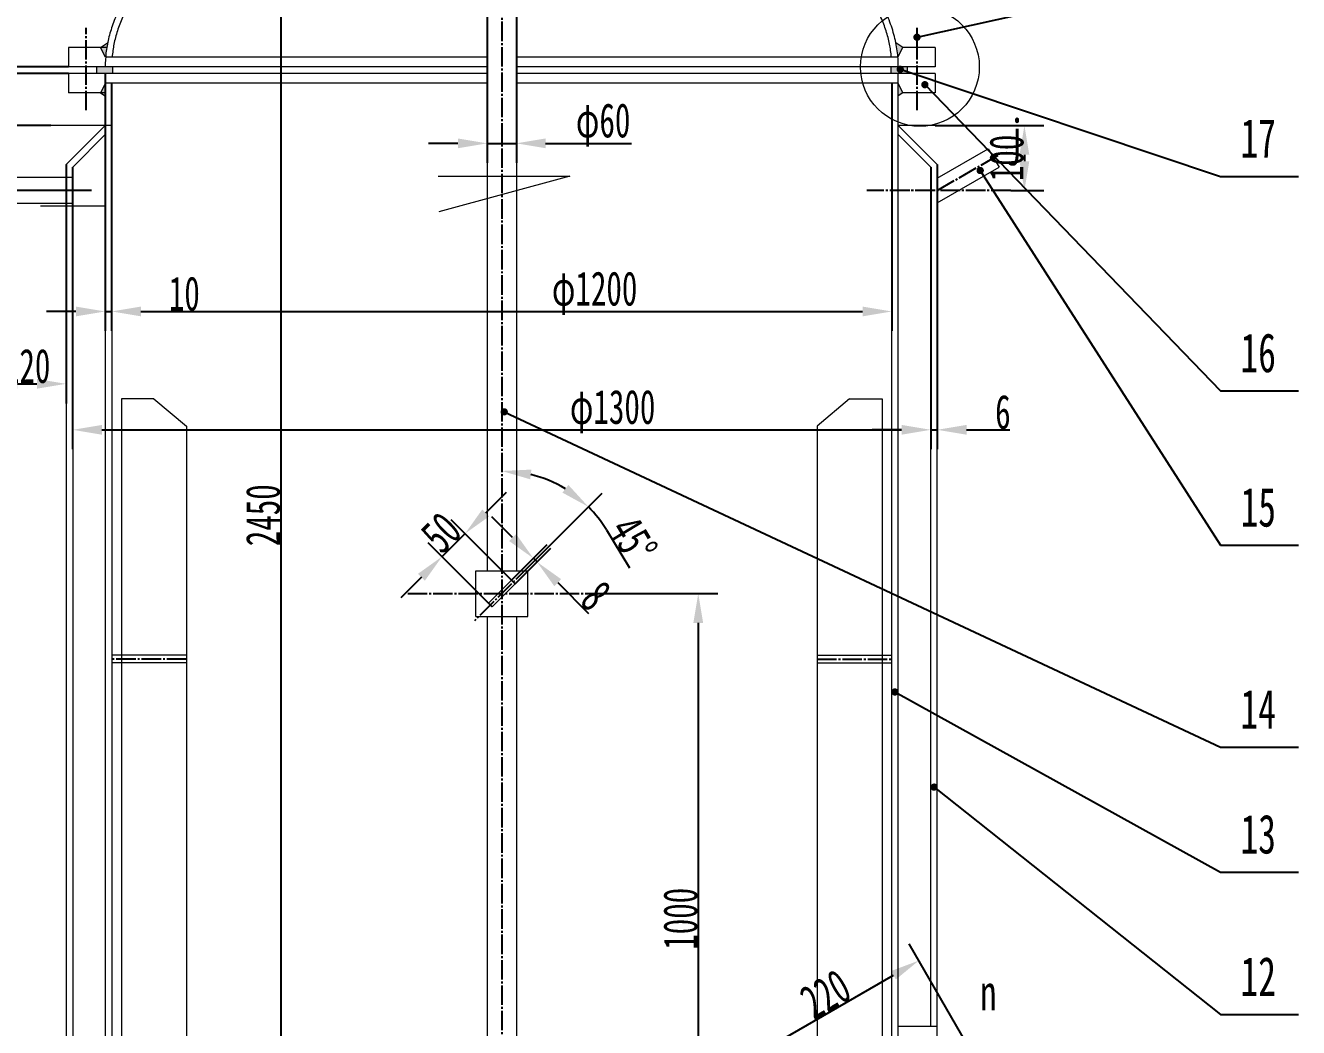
# Model space of a CAD drawing. Header units: millimetres. Extents: x 7751 to 14051, y -2013 to 6897.
# Drawn here: x 8957 to 10915, y 3832 to 5373 of the extents above; entities that cross this region are included whole.
import ezdxf

# ---------------------------------------------------------------- set-up
doc = ezdxf.new("R2010")
doc.units = ezdxf.units.MM
doc.linetypes.add('EB_DASHDOT', pattern=[39, 30, -3, 3, -3])
doc.layers.get('Defpoints').update_dxf_attribs({"lineweight": 0})
for name, color, linetype, lineweight in [('CAXAEB0', 7, 'Continuous', 70), ('CAXA中心线层', 1, 'EB_DASHDOT', 25), ('CAXA尺寸线层', 3, 'Continuous', 25)]:
    doc.layers.add(name, color=color, linetype=linetype, lineweight=lineweight)
doc.styles.add('UserTxtStyle22', font='SimSun.ttf', dxfattribs={"width": 0.667})
doc.styles.add('标准', font='SimSun.ttf', dxfattribs={"width": 0.667})
doc.dimstyles.new('标准', dxfattribs={"dimscale": 15, "dimtxt": 3.5, "dimasz": 3, "dimexe": 2, "dimexo": 0, "dimgap": 0.065, "dimtad": 1, "dimdec": 1, "dimdsep": 46, "dimtxsty": '标准', "dimcen": 0, "dimdle": 4, "dimadec": 4, "dimazin": 2, "dimtfac": 1, "dimtdec": 3, "dimtmove": 0, "dimatfit": 3, "dimfxl": 0, "dimtolj": 1, "dimtzin": 0, "dimarcsym": 0})

# ---------------------------------------------------------------- blocks, each defined once
blk = doc.blocks.new('*D136')
at = {"layer": 'CAXA尺寸线层', "color": 0, "linetype": 'Continuous', "lineweight": -2}
for p, q in [((9089.2, 5284.5), (9089.2, 4903.4)), ((10289.2, 5284.5), (10289.2, 4903.4)), ((9134.2, 4933.4), (10244.2, 4933.4))]:
    blk.add_line(p, q, dxfattribs=at)
at = {"layer": 'CAXA尺寸线层', "color": 0, "linetype": 'Continuous'}
for points in [[(9134.2, 4940.9), (9134.2, 4925.9), (9089.2, 4933.4)], [(10244.2, 4940.9), (10244.2, 4925.9), (10289.2, 4933.4)]]:
    blk.add_solid(points, dxfattribs=at)
at = {"layer": 'Defpoints', "color": 0, "linetype": 'Continuous'}
for p in [(9089.2, 5284.5), (10289.2, 5284.5), (10289.2, 4933.4)]:
    blk.add_point(p, dxfattribs=at)
at = {"layer": 'CAXA尺寸线层', "color": 0, "linetype": 'Continuous', "lineweight": 18, "insert": (9832.1, 4961.6), "char_height": 52.5, "attachment_point": 5, "style": '标准'}
blk.add_mtext('\\A1;\\fSimSun;φ1200', dxfattribs=at)
blk = doc.blocks.new('*D137')
at = {"layer": 'CAXA尺寸线层', "color": 0, "linetype": 'Continuous', "lineweight": -2}
for p, q in [((9029.2, 5155.4), (9029.2, 4721.4)), ((10349.2, 5155.4), (10349.2, 4721.4)), ((9074.2, 4751.4), (10304.2, 4751.4))]:
    blk.add_line(p, q, dxfattribs=at)
at = {"layer": 'CAXA尺寸线层', "color": 0, "linetype": 'Continuous'}
for points in [[(9074.2, 4758.9), (9074.2, 4743.9), (9029.2, 4751.4)], [(10304.2, 4758.9), (10304.2, 4743.9), (10349.2, 4751.4)]]:
    blk.add_solid(points, dxfattribs=at)
at = {"layer": 'Defpoints', "color": 0, "linetype": 'Continuous'}
for p in [(9029.2, 5155.4), (10349.2, 5155.4), (10349.2, 4751.4)]:
    blk.add_point(p, dxfattribs=at)
at = {"layer": 'CAXA尺寸线层', "color": 0, "linetype": 'Continuous', "lineweight": 18, "insert": (9859.8, 4779.6), "char_height": 52.5, "attachment_point": 5, "style": '标准'}
blk.add_mtext('\\A1;\\fSimSun;φ1300', dxfattribs=at)
blk = doc.blocks.new('*D142')
at = {"layer": 'CAXA尺寸线层', "color": 0, "linetype": 'Continuous', "lineweight": -2}
for p, q in [((9836.2, 4499.5), (10021.5, 4499.5)), ((9991.5, 4454.5), (9991.5, 3544.5)), ((10299.2, 3499.5), (9961.5, 3499.5))]:
    blk.add_line(p, q, dxfattribs=at)
at = {"layer": 'CAXA尺寸线层', "color": 0, "linetype": 'Continuous'}
for points in [[(9984, 4454.5), (9999, 4454.5), (9991.5, 4499.5)], [(9984, 3544.5), (9999, 3544.5), (9991.5, 3499.5)]]:
    blk.add_solid(points, dxfattribs=at)
at = {"layer": 'Defpoints', "color": 0, "linetype": 'Continuous'}
for p in [(9836.2, 4499.5), (9991.5, 3499.5), (10299.2, 3499.5)]:
    blk.add_point(p, dxfattribs=at)
at = {"layer": 'CAXA尺寸线层', "color": 0, "linetype": 'Continuous', "lineweight": 18, "insert": (9964.3, 3999.5), "char_height": 52.5, "attachment_point": 5, "rotation": 90, "style": '标准'}
blk.add_mtext('\\A1;\\fSimSun;1000', dxfattribs=at)
blk = doc.blocks.new('*D143')
at = {"layer": 'CAXA尺寸线层', "color": 0, "linetype": 'Continuous', "lineweight": -2}
for p, q in [((9706, 4585.6), (9674.2, 4617.5)), ((9704.3, 4520.3), (9759.1, 4575)), ((9710, 4514.6), (9764.7, 4569.4)), ((9737.9, 4553.8), (9743.5, 4548.2)), ((9775.3, 4516.4), (9822.6, 4469.1))]:
    blk.add_line(p, q, dxfattribs=at)
at = {"layer": 'CAXA尺寸线层', "color": 0, "linetype": 'Continuous'}
for points in [[(9711.4, 4591), (9700.7, 4580.3), (9737.9, 4553.8)], [(9780.6, 4521.7), (9770, 4511), (9743.5, 4548.2)]]:
    blk.add_solid(points, dxfattribs=at)
at = {"layer": 'Defpoints', "color": 0, "linetype": 'Continuous'}
for p in [(9743.5, 4548.2), (9704.3, 4520.3), (9710, 4514.6)]:
    blk.add_point(p, dxfattribs=at)
at = {"layer": 'CAXA尺寸线层', "color": 0, "linetype": 'Continuous', "lineweight": 18, "insert": (9834.1, 4496.1), "char_height": 52.5, "attachment_point": 5, "rotation": 315, "style": '标准'}
blk.add_mtext('\\A1;\\fSimSun;8', dxfattribs=at)
blk = doc.blocks.new('*D144')
at = {"layer": 'CAXA尺寸线层', "color": 0, "linetype": 'Continuous'}
for p, q in [((9732, 4542.3), (9843.8, 4654.1)), ((9850.4, 4597.5), (9885.7, 4539.3))]:
    blk.add_line(p, q, dxfattribs=at)
for start, end in [(58.7052, 76.2948), (31.2948, 45)]:
    blk.add_arc((9689.2, 4499.5), 188.6, start, end, dxfattribs=at)
for points in [[(9733, 4675.3), (9734.8, 4690.2), (9689.2, 4688.1)], [(9791.8, 4666.6), (9782.6, 4654.8), (9822.6, 4632.9)]]:
    blk.add_solid(points, dxfattribs=at)
at = {"layer": 'Defpoints', "color": 0, "linetype": 'Continuous'}
for p in [(9689.2, 6510.1), (9738, 4681.7), (9732, 4542.3), (9647.4, 4457.7), (9689.2, 3174.5)]:
    blk.add_point(p, dxfattribs=at)
at = {"layer": 'CAXA尺寸线层', "color": 0, "linetype": 'Continuous', "insert": (9891.3, 4582.5), "char_height": 52.5, "attachment_point": 5, "rotation": 301.2948, "style": '标准'}
blk.add_mtext('\\A1;\\fSimSun;45{%%D}', dxfattribs=at)
blk = doc.blocks.new('*D145')
at = {"layer": 'CAXA尺寸线层', "color": 0, "linetype": 'Continuous', "lineweight": -2}
for p, q in [((9664.6, 4623.6), (9696.4, 4655.4)), ((9710, 4514.6), (9611.6, 4613)), ((9632.8, 4591.8), (9597.4, 4556.4)), ((9674.6, 4479.3), (9576.2, 4577.6)), ((9565.6, 4524.6), (9533.8, 4492.8))]:
    blk.add_line(p, q, dxfattribs=at)
at = {"layer": 'CAXA尺寸线层', "color": 0, "linetype": 'Continuous'}
for points in [[(9659.3, 4628.9), (9669.9, 4618.3), (9632.8, 4591.8)], [(9560.3, 4529.9), (9570.9, 4519.3), (9597.4, 4556.4)]]:
    blk.add_solid(points, dxfattribs=at)
at = {"layer": 'Defpoints', "color": 0, "linetype": 'Continuous'}
for p in [(9597.4, 4556.4), (9710, 4514.6), (9674.6, 4479.3)]:
    blk.add_point(p, dxfattribs=at)
at = {"layer": 'CAXA尺寸线层', "color": 0, "linetype": 'Continuous', "lineweight": 18, "insert": (9595.9, 4593.4), "char_height": 52.5, "attachment_point": 5, "rotation": 45, "style": '标准'}
blk.add_mtext('\\A1;\\fSimSun;50', dxfattribs=at)
blk = doc.blocks.new('*D146')
at = {"layer": 'CAXA尺寸线层', "color": 0, "linetype": 'Continuous', "lineweight": -2}
for p, q in [((9526.3, 5790.4), (9319.6, 5790.4)), ((9349.6, 5745.4), (9349.6, 3494.5)), ((9666.7, 3449.5), (9319.6, 3449.5))]:
    blk.add_line(p, q, dxfattribs=at)
at = {"layer": 'CAXA尺寸线层', "color": 0, "linetype": 'Continuous'}
for points in [[(9342.1, 5745.4), (9357.1, 5745.4), (9349.6, 5790.4)], [(9342.1, 3494.5), (9357.1, 3494.5), (9349.6, 3449.5)]]:
    blk.add_solid(points, dxfattribs=at)
at = {"layer": 'Defpoints', "color": 0, "linetype": 'Continuous'}
for p in [(9526.3, 5790.4), (9349.6, 3449.5), (9666.7, 3449.5)]:
    blk.add_point(p, dxfattribs=at)
at = {"layer": 'CAXA尺寸线层', "color": 0, "linetype": 'Continuous', "lineweight": 18, "insert": (9322.3, 4620), "char_height": 52.5, "attachment_point": 5, "rotation": 90, "style": '标准'}
blk.add_mtext('\\A1;\\fSimSun;2450', dxfattribs=at)
blk = doc.blocks.new('*D147')
at = {"layer": 'CAXA尺寸线层', "color": 0, "linetype": 'Continuous', "lineweight": -2}
for p, q in [((10355.8, 5219.5), (10523.2, 5219.5)), ((10493.2, 5174.5), (10493.2, 5164.5)), ((10472.2, 5119.5), (10523.2, 5119.5))]:
    blk.add_line(p, q, dxfattribs=at)
at = {"layer": 'CAXA尺寸线层', "color": 0, "linetype": 'Continuous'}
for points in [[(10485.7, 5174.5), (10500.7, 5174.5), (10493.2, 5219.5)], [(10485.7, 5164.5), (10500.7, 5164.5), (10493.2, 5119.5)]]:
    blk.add_solid(points, dxfattribs=at)
at = {"layer": 'Defpoints', "color": 0, "linetype": 'Continuous'}
for p in [(10355.8, 5219.5), (10472.2, 5119.5), (10493.2, 5119.5)]:
    blk.add_point(p, dxfattribs=at)
at = {"layer": 'CAXA尺寸线层', "color": 0, "linetype": 'Continuous', "lineweight": 18, "insert": (10465.9, 5169.5), "char_height": 52.5, "attachment_point": 5, "rotation": 90, "style": '标准'}
blk.add_mtext('\\A1;\\fSimSun;100', dxfattribs=at)
blk = doc.blocks.new('*D148')
at = {"layer": 'CAXA尺寸线层', "color": 0, "linetype": 'Continuous', "lineweight": -2}
for p, q in [((8858.8, 5344.5), (8858.8, 5389.5)), ((9022.6, 5299.5), (8828.8, 5299.5)), ((8858.8, 5299.5), (8858.8, 5219.5)), ((8995.5, 5219.5), (8828.8, 5219.5)), ((8858.8, 5174.5), (8858.8, 5129.5))]:
    blk.add_line(p, q, dxfattribs=at)
at = {"layer": 'CAXA尺寸线层', "color": 0, "linetype": 'Continuous'}
for points in [[(8851.3, 5344.5), (8866.3, 5344.5), (8858.8, 5299.5)], [(8851.3, 5174.5), (8866.3, 5174.5), (8858.8, 5219.5)]]:
    blk.add_solid(points, dxfattribs=at)
at = {"layer": 'Defpoints', "color": 0, "linetype": 'Continuous'}
for p in [(9022.6, 5299.5), (8858.8, 5219.5), (8995.5, 5219.5)]:
    blk.add_point(p, dxfattribs=at)
at = {"layer": 'CAXA尺寸线层', "color": 0, "linetype": 'Continuous', "lineweight": 18, "insert": (8831.6, 5259.5), "char_height": 52.5, "attachment_point": 5, "rotation": 90, "style": '标准'}
blk.add_mtext('\\A1;\\fSimSun;80', dxfattribs=at)
blk = doc.blocks.new('*D149')
at = {"layer": 'CAXA尺寸线层', "color": 0, "linetype": 'Continuous', "lineweight": -2}
for p, q in [((8995.5, 5219.5), (8828.8, 5219.5)), ((8858.8, 5174.5), (8858.8, 5164.5)), ((9058, 5119.5), (8828.8, 5119.5))]:
    blk.add_line(p, q, dxfattribs=at)
at = {"layer": 'CAXA尺寸线层', "color": 0, "linetype": 'Continuous'}
for points in [[(8851.3, 5174.5), (8866.3, 5174.5), (8858.8, 5219.5)], [(8851.3, 5164.5), (8866.3, 5164.5), (8858.8, 5119.5)]]:
    blk.add_solid(points, dxfattribs=at)
at = {"layer": 'Defpoints', "color": 0, "linetype": 'Continuous'}
for p in [(8995.5, 5219.5), (8858.8, 5119.5), (9058, 5119.5)]:
    blk.add_point(p, dxfattribs=at)
at = {"layer": 'CAXA尺寸线层', "color": 0, "linetype": 'Continuous', "lineweight": 18, "insert": (8831.6, 5169.5), "char_height": 52.5, "attachment_point": 5, "rotation": 90, "style": '标准'}
blk.add_mtext('\\A1;\\fSimSun;100', dxfattribs=at)
blk = doc.blocks.new('*D150')
at = {"layer": 'CAXA尺寸线层', "color": 0, "linetype": 'Continuous', "lineweight": -2}
for p, q in [((9019.2, 5159.5), (9019.2, 4792.1)), ((8899.2, 5074.5), (8899.2, 4792.1)), ((8944.2, 4822.1), (8974.2, 4822.1))]:
    blk.add_line(p, q, dxfattribs=at)
at = {"layer": 'CAXA尺寸线层', "color": 0, "linetype": 'Continuous'}
for points in [[(8944.2, 4829.6), (8944.2, 4814.6), (8899.2, 4822.1)], [(8974.2, 4829.6), (8974.2, 4814.6), (9019.2, 4822.1)]]:
    blk.add_solid(points, dxfattribs=at)
at = {"layer": 'Defpoints', "color": 0, "linetype": 'Continuous'}
for p in [(9019.2, 5159.5), (8899.2, 5074.5), (9019.2, 4822.1)]:
    blk.add_point(p, dxfattribs=at)
at = {"layer": 'CAXA尺寸线层', "color": 0, "linetype": 'Continuous', "lineweight": 18, "insert": (8959.2, 4849.3), "char_height": 52.5, "attachment_point": 5, "style": '标准'}
blk.add_mtext('\\A1;\\fSimSun;120', dxfattribs=at)
blk = doc.blocks.new('*D152')
at = {"layer": 'CAXA尺寸线层', "color": 0, "linetype": 'Continuous', "lineweight": -2}
for p, q in [((9504.8, 6433.5), (8516.4, 6433.5)), ((8546.4, 2819.5), (8546.4, 6388.5)), ((9134.2, 2774.5), (8516.4, 2774.5))]:
    blk.add_line(p, q, dxfattribs=at)
at = {"layer": 'CAXA尺寸线层', "color": 0, "linetype": 'Continuous'}
for points in [[(8538.9, 6388.5), (8553.9, 6388.5), (8546.4, 6433.5)], [(8538.9, 2819.5), (8553.9, 2819.5), (8546.4, 2774.5)]]:
    blk.add_solid(points, dxfattribs=at)
at = {"layer": 'Defpoints', "color": 0, "linetype": 'Continuous'}
for p in [(8546.4, 6433.5), (9504.8, 6433.5), (9134.2, 2774.5)]:
    blk.add_point(p, dxfattribs=at)
at = {"layer": 'CAXA尺寸线层', "color": 0, "linetype": 'Continuous', "lineweight": 18, "insert": (8519.2, 4604), "char_height": 52.5, "attachment_point": 5, "rotation": 90, "style": '标准'}
blk.add_mtext('\\A1;\\fSimSun;3642', dxfattribs=at)
blk = doc.blocks.new('*D153')
at = {"layer": 'CAXA尺寸线层', "color": 0, "linetype": 'Continuous', "lineweight": -2}
for p, q in [((8713, 5354.5), (8713, 5399.5)), ((9022.6, 5309.5), (8683, 5309.5)), ((8713, 5309.5), (8713, 5299.5)), ((9022.6, 5299.5), (8683, 5299.5)), ((8713, 5254.5), (8713, 5188.7))]:
    blk.add_line(p, q, dxfattribs=at)
at = {"layer": 'CAXA尺寸线层', "color": 0, "linetype": 'Continuous'}
for points in [[(8705.5, 5354.5), (8720.5, 5354.5), (8713, 5309.5)], [(8705.5, 5254.5), (8720.5, 5254.5), (8713, 5299.5)]]:
    blk.add_solid(points, dxfattribs=at)
at = {"layer": 'Defpoints', "color": 0, "linetype": 'Continuous'}
for p in [(9022.6, 5309.5), (8713, 5299.5), (9022.6, 5299.5)]:
    blk.add_point(p, dxfattribs=at)
at = {"layer": 'CAXA尺寸线层', "color": 0, "linetype": 'Continuous', "lineweight": 18, "insert": (8685.8, 5199.1), "char_height": 52.5, "attachment_point": 5, "rotation": 90, "style": '标准'}
blk.add_mtext('\\A1;\\fSimSun;3', dxfattribs=at)
blk = doc.blocks.new('*D154')
at = {"layer": 'CAXA尺寸线层', "color": 0, "linetype": 'Continuous', "lineweight": -2}
for p, q in [((9597.5, 5634.5), (8683, 5634.5)), ((8713, 5589.5), (8713, 5354.5)), ((9022.6, 5309.5), (8683, 5309.5))]:
    blk.add_line(p, q, dxfattribs=at)
at = {"layer": 'CAXA尺寸线层', "color": 0, "linetype": 'Continuous'}
for points in [[(8705.5, 5589.5), (8720.5, 5589.5), (8713, 5634.5)], [(8705.5, 5354.5), (8720.5, 5354.5), (8713, 5309.5)]]:
    blk.add_solid(points, dxfattribs=at)
at = {"layer": 'Defpoints', "color": 0, "linetype": 'Continuous'}
for p in [(9597.5, 5634.5), (8713, 5309.5), (9022.6, 5309.5)]:
    blk.add_point(p, dxfattribs=at)
at = {"layer": 'CAXA尺寸线层', "color": 0, "linetype": 'Continuous', "lineweight": 18, "insert": (8685.8, 5472), "char_height": 52.5, "attachment_point": 5, "rotation": 90, "style": '标准'}
blk.add_mtext('\\A1;\\fSimSun;325', dxfattribs=at)
blk = doc.blocks.new('*D157')
at = {"layer": 'CAXA尺寸线层', "color": 0, "linetype": 'Continuous', "lineweight": -2}
for p, q in [((9022.6, 5299.5), (8683, 5299.5)), ((8713, 5254.5), (8713, 3544.5)), ((9079.2, 3499.5), (8683, 3499.5))]:
    blk.add_line(p, q, dxfattribs=at)
at = {"layer": 'CAXA尺寸线层', "color": 0, "linetype": 'Continuous'}
for points in [[(8705.5, 5254.5), (8720.5, 5254.5), (8713, 5299.5)], [(8705.5, 3544.5), (8720.5, 3544.5), (8713, 3499.5)]]:
    blk.add_solid(points, dxfattribs=at)
at = {"layer": 'Defpoints', "color": 0, "linetype": 'Continuous'}
for p in [(9022.6, 5299.5), (8713, 3499.5), (9079.2, 3499.5)]:
    blk.add_point(p, dxfattribs=at)
at = {"layer": 'CAXA尺寸线层', "color": 0, "linetype": 'Continuous', "lineweight": 18, "insert": (8685.8, 4399.5), "char_height": 52.5, "attachment_point": 5, "rotation": 90, "style": '标准'}
blk.add_mtext('\\A1;\\fSimSun;1800', dxfattribs=at)
blk = doc.blocks.new('CAXBLOCK77', base_point=(13.6, 1409.8))
at = {"layer": 'CAXAEB0', "linetype": 'Continuous', "lineweight": 25}
blk.add_hatch(color=0, dxfattribs=at).paths.add_polyline_path([(-552.5, 1759.6), (-552.5, 1758.7), (-552.3, 1757.8), (-551.9, 1757), (-551.5, 1756.3), (-550.9, 1755.6), (-550.2, 1755), (-549.5, 1754.6), (-548.7, 1754.2), (-547.8, 1754), (-546.9, 1753.9), (-546, 1754), (-545.2, 1754.2), (-544.4, 1754.6), (-543.6, 1755), (-542.9, 1755.6), (-542.4, 1756.3), (-541.9, 1757), (-541.6, 1757.8), (-541.4, 1758.7), (-541.3, 1759.6), (-541.4, 1760.4), (-541.6, 1761.3), (-541.9, 1762.1), (-542.4, 1762.9), (-542.9, 1763.5), (-543.6, 1764.1), (-544.4, 1764.6), (-545.2, 1764.9), (-546, 1765.1), (-546.9, 1765.2), (-547.8, 1765.1), (-548.7, 1764.9), (-549.5, 1764.6), (-550.2, 1764.1), (-550.9, 1763.5), (-551.5, 1762.9), (-551.9, 1762.1), (-552.3, 1761.3), (-552.5, 1760.4)], flags=0)
at = {"layer": 'CAXAEB0', "color": 0, "linetype": 'Continuous', "lineweight": 25}
for p, q in [((-546.9, 1759.6), (-106.4, 1409.8)), ((-106.4, 1409.8), (13.6, 1409.8))]:
    blk.add_line(p, q, dxfattribs=at)
at = {"layer": 'CAXAEB0', "color": 0, "linetype": 'Continuous', "lineweight": 25, "insert": (-75.7, 1498.5), "char_height": 60, "attachment_point": 1, "style": 'UserTxtStyle22'}
blk.add_mtext('\\fSimSun|b0|i0|p34;12', dxfattribs=at)
blk = doc.blocks.new('CAXBLOCK76', base_point=(-546.9, 1759.6))
at = {"layer": 'CAXAEB0', "color": 0, "linetype": 'ByBlock', "lineweight": -2}
blk.add_blockref('CAXBLOCK77', (13.6, 1409.8), dxfattribs=at)
blk = doc.blocks.new('CAXBLOCK79', base_point=(13.6, 1628.8))
at = {"layer": 'CAXAEB0', "linetype": 'Continuous', "lineweight": 25}
blk.add_hatch(color=0, dxfattribs=at).paths.add_polyline_path([(-612.9, 1905.9), (-612.9, 1905), (-612.7, 1904.1), (-612.3, 1903.3), (-611.9, 1902.6), (-611.3, 1901.9), (-610.6, 1901.3), (-609.9, 1900.9), (-609.1, 1900.5), (-608.2, 1900.3), (-607.3, 1900.2), (-606.4, 1900.3), (-605.6, 1900.5), (-604.8, 1900.9), (-604, 1901.3), (-603.3, 1901.9), (-602.8, 1902.6), (-602.3, 1903.3), (-602, 1904.1), (-601.8, 1905), (-601.7, 1905.9), (-601.8, 1906.7), (-602, 1907.6), (-602.3, 1908.4), (-602.8, 1909.2), (-603.3, 1909.8), (-604, 1910.4), (-604.8, 1910.9), (-605.6, 1911.2), (-606.4, 1911.4), (-607.3, 1911.5), (-608.2, 1911.4), (-609.1, 1911.2), (-609.9, 1910.9), (-610.6, 1910.4), (-611.3, 1909.8), (-611.9, 1909.2), (-612.3, 1908.4), (-612.7, 1907.6), (-612.9, 1906.7)], flags=0)
at = {"layer": 'CAXAEB0', "color": 0, "linetype": 'Continuous', "lineweight": 25}
for p, q in [((-607.3, 1905.9), (-106.4, 1628.8)), ((-106.4, 1628.8), (13.6, 1628.8))]:
    blk.add_line(p, q, dxfattribs=at)
at = {"layer": 'CAXAEB0', "color": 0, "linetype": 'Continuous', "lineweight": 25, "insert": (-75.7, 1717.4), "char_height": 60, "attachment_point": 1, "style": 'UserTxtStyle22'}
blk.add_mtext('\\fSimSun|b0|i0|p34;13', dxfattribs=at)
blk = doc.blocks.new('CAXBLOCK78', base_point=(-607.3, 1905.9))
at = {"layer": 'CAXAEB0', "color": 0, "linetype": 'ByBlock', "lineweight": -2}
blk.add_blockref('CAXBLOCK79', (13.6, 1628.8), dxfattribs=at)
blk = doc.blocks.new('CAXBLOCK81', base_point=(13.6, 1821))
at = {"layer": 'CAXAEB0', "linetype": 'Continuous', "lineweight": 25}
blk.add_hatch(color=0, dxfattribs=at).paths.add_polyline_path([(-1213.8, 2336.7), (-1213.8, 2335.8), (-1213.6, 2334.9), (-1213.2, 2334.1), (-1212.8, 2333.4), (-1212.2, 2332.7), (-1211.5, 2332.1), (-1210.8, 2331.7), (-1210, 2331.3), (-1209.1, 2331.1), (-1208.2, 2331), (-1207.3, 2331.1), (-1206.5, 2331.3), (-1205.7, 2331.7), (-1204.9, 2332.1), (-1204.2, 2332.7), (-1203.7, 2333.4), (-1203.2, 2334.1), (-1202.9, 2334.9), (-1202.7, 2335.8), (-1202.6, 2336.7), (-1202.7, 2337.5), (-1202.9, 2338.4), (-1203.2, 2339.2), (-1203.7, 2340), (-1204.2, 2340.6), (-1204.9, 2341.2), (-1205.7, 2341.7), (-1206.5, 2342), (-1207.3, 2342.2), (-1208.2, 2342.3), (-1209.1, 2342.2), (-1210, 2342), (-1210.8, 2341.7), (-1211.5, 2341.2), (-1212.2, 2340.6), (-1212.8, 2340), (-1213.2, 2339.2), (-1213.6, 2338.4), (-1213.8, 2337.5)], flags=0)
at = {"layer": 'CAXAEB0', "color": 0, "linetype": 'Continuous', "lineweight": 25}
for p, q in [((-1208.2, 2336.7), (-106.4, 1821)), ((-106.4, 1821), (13.6, 1821))]:
    blk.add_line(p, q, dxfattribs=at)
at = {"layer": 'CAXAEB0', "color": 0, "linetype": 'Continuous', "lineweight": 25, "insert": (-75.7, 1909.6), "char_height": 60, "attachment_point": 1, "style": 'UserTxtStyle22'}
blk.add_mtext('\\fSimSun|b0|i0|p34;14', dxfattribs=at)
blk = doc.blocks.new('CAXBLOCK80', base_point=(-1208.2, 2336.7))
at = {"layer": 'CAXAEB0', "color": 0, "linetype": 'ByBlock', "lineweight": -2}
blk.add_blockref('CAXBLOCK81', (13.6, 1821), dxfattribs=at)
blk = doc.blocks.new('CAXBLOCK83', base_point=(13.6, 2131.4))
at = {"layer": 'CAXAEB0', "linetype": 'Continuous', "lineweight": 25}
blk.add_hatch(color=0, dxfattribs=at).paths.add_polyline_path([(-481.8, 2707.7), (-481.7, 2706.8), (-481.5, 2706), (-481.2, 2705.2), (-480.7, 2704.4), (-480.1, 2703.7), (-479.5, 2703.2), (-478.7, 2702.7), (-477.9, 2702.4), (-477, 2702.2), (-476.2, 2702.1), (-475.3, 2702.2), (-474.4, 2702.4), (-473.6, 2702.7), (-472.8, 2703.2), (-472.2, 2703.7), (-471.6, 2704.4), (-471.1, 2705.2), (-470.8, 2706), (-470.6, 2706.8), (-470.5, 2707.7), (-470.6, 2708.6), (-470.8, 2709.5), (-471.1, 2710.3), (-471.6, 2711), (-472.2, 2711.7), (-472.8, 2712.3), (-473.6, 2712.7), (-474.4, 2713.1), (-475.3, 2713.3), (-476.2, 2713.3), (-477, 2713.3), (-477.9, 2713.1), (-478.7, 2712.7), (-479.5, 2712.3), (-480.1, 2711.7), (-480.7, 2711), (-481.2, 2710.3), (-481.5, 2709.5), (-481.7, 2708.6)], flags=0)
at = {"layer": 'CAXAEB0', "color": 0, "linetype": 'Continuous', "lineweight": 25}
for p, q in [((-476.2, 2707.7), (-106.4, 2131.4)), ((-106.4, 2131.4), (13.6, 2131.4))]:
    blk.add_line(p, q, dxfattribs=at)
at = {"layer": 'CAXAEB0', "color": 0, "linetype": 'Continuous', "lineweight": 25, "insert": (-75.7, 2220.1), "char_height": 60, "attachment_point": 1, "style": 'UserTxtStyle22'}
blk.add_mtext('\\fSimSun|b0|i0|p34;15', dxfattribs=at)
blk = doc.blocks.new('CAXBLOCK82', base_point=(-476.2, 2707.7))
at = {"layer": 'CAXAEB0', "color": 0, "linetype": 'ByBlock', "lineweight": -2}
blk.add_blockref('CAXBLOCK83', (13.6, 2131.4), dxfattribs=at)
blk = doc.blocks.new('CAXBLOCK85', base_point=(13.6, 2368.9))
at = {"layer": 'CAXAEB0', "linetype": 'Continuous', "lineweight": 25}
blk.add_hatch(color=0, dxfattribs=at).paths.add_polyline_path([(-566.8, 2839.8), (-566.8, 2838.9), (-566.6, 2838), (-566.2, 2837.2), (-565.8, 2836.5), (-565.2, 2835.8), (-564.5, 2835.2), (-563.8, 2834.7), (-563, 2834.4), (-562.1, 2834.2), (-561.2, 2834.1), (-560.3, 2834.2), (-559.5, 2834.4), (-558.7, 2834.7), (-557.9, 2835.2), (-557.2, 2835.8), (-556.7, 2836.5), (-556.2, 2837.2), (-555.9, 2838), (-555.7, 2838.9), (-555.6, 2839.8), (-555.7, 2840.6), (-555.9, 2841.5), (-556.2, 2842.3), (-556.7, 2843.1), (-557.2, 2843.7), (-557.9, 2844.3), (-558.7, 2844.8), (-559.5, 2845.1), (-560.3, 2845.3), (-561.2, 2845.4), (-562.1, 2845.3), (-563, 2845.1), (-563.8, 2844.8), (-564.5, 2844.3), (-565.2, 2843.7), (-565.8, 2843.1), (-566.2, 2842.3), (-566.6, 2841.5), (-566.8, 2840.6)], flags=0)
at = {"layer": 'CAXAEB0', "color": 0, "linetype": 'Continuous', "lineweight": 25}
for p, q in [((-561.2, 2839.8), (-106.4, 2368.9)), ((-106.4, 2368.9), (13.6, 2368.9))]:
    blk.add_line(p, q, dxfattribs=at)
at = {"layer": 'CAXAEB0', "color": 0, "linetype": 'Continuous', "lineweight": 25, "insert": (-75.7, 2457.6), "char_height": 60, "attachment_point": 1, "style": 'UserTxtStyle22'}
blk.add_mtext('\\fSimSun|b0|i0|p34;16', dxfattribs=at)
blk = doc.blocks.new('CAXBLOCK84', base_point=(-561.2, 2839.8))
at = {"layer": 'CAXAEB0', "color": 0, "linetype": 'ByBlock', "lineweight": -2}
blk.add_blockref('CAXBLOCK85', (13.6, 2368.9), dxfattribs=at)
blk = doc.blocks.new('CAXBLOCK87', base_point=(13.6, 2698.7))
at = {"layer": 'CAXAEB0', "linetype": 'Continuous', "lineweight": 25}
blk.add_hatch(color=0, dxfattribs=at).paths.add_polyline_path([(-604.7, 2863.5), (-604.7, 2862.6), (-604.5, 2861.7), (-604.1, 2860.9), (-603.7, 2860.2), (-603.1, 2859.5), (-602.4, 2858.9), (-601.7, 2858.4), (-600.8, 2858.1), (-600, 2857.9), (-599.1, 2857.8), (-598.2, 2857.9), (-597.4, 2858.1), (-596.5, 2858.4), (-595.8, 2858.9), (-595.1, 2859.5), (-594.6, 2860.2), (-594.1, 2860.9), (-593.8, 2861.7), (-593.5, 2862.6), (-593.5, 2863.5), (-593.5, 2864.3), (-593.8, 2865.2), (-594.1, 2866), (-594.6, 2866.8), (-595.1, 2867.4), (-595.8, 2868), (-596.5, 2868.5), (-597.4, 2868.8), (-598.2, 2869), (-599.1, 2869.1), (-600, 2869), (-600.8, 2868.8), (-601.7, 2868.5), (-602.4, 2868), (-603.1, 2867.4), (-603.7, 2866.8), (-604.1, 2866), (-604.5, 2865.2), (-604.7, 2864.3)], flags=0)
at = {"layer": 'CAXAEB0', "color": 0, "linetype": 'Continuous', "lineweight": 25}
for p, q in [((-599.1, 2863.5), (-106.4, 2698.7)), ((-106.4, 2698.7), (13.6, 2698.7))]:
    blk.add_line(p, q, dxfattribs=at)
at = {"layer": 'CAXAEB0', "color": 0, "linetype": 'Continuous', "lineweight": 25, "insert": (-75.7, 2787.3), "char_height": 60, "attachment_point": 1, "style": 'UserTxtStyle22'}
blk.add_mtext('\\fSimSun|b0|i0|p34;17', dxfattribs=at)
blk = doc.blocks.new('CAXBLOCK86', base_point=(-599.1, 2863.5))
at = {"layer": 'CAXAEB0', "color": 0, "linetype": 'ByBlock', "lineweight": -2}
blk.add_blockref('CAXBLOCK87', (13.6, 2698.7), dxfattribs=at)
blk = doc.blocks.new('CAXBLOCK89', base_point=(13.6, 3016.3))
at = {"layer": 'CAXAEB0', "linetype": 'Continuous', "lineweight": 25}
blk.add_hatch(color=0, dxfattribs=at).paths.add_polyline_path([(-578.9, 2912.6), (-578.9, 2911.8), (-578.7, 2910.9), (-578.3, 2910.1), (-577.9, 2909.3), (-577.3, 2908.7), (-576.6, 2908.1), (-575.9, 2907.6), (-575, 2907.3), (-574.2, 2907.1), (-573.3, 2907), (-572.4, 2907.1), (-571.6, 2907.3), (-570.8, 2907.6), (-570, 2908.1), (-569.3, 2908.7), (-568.8, 2909.3), (-568.3, 2910.1), (-568, 2910.9), (-567.8, 2911.8), (-567.7, 2912.6), (-567.8, 2913.5), (-568, 2914.4), (-568.3, 2915.2), (-568.8, 2915.9), (-569.3, 2916.6), (-570, 2917.2), (-570.8, 2917.7), (-571.6, 2918), (-572.4, 2918.2), (-573.3, 2918.3), (-574.2, 2918.2), (-575, 2918), (-575.9, 2917.7), (-576.6, 2917.2), (-577.3, 2916.6), (-577.9, 2915.9), (-578.3, 2915.2), (-578.7, 2914.4), (-578.9, 2913.5)], flags=0)
at = {"layer": 'CAXAEB0', "color": 0, "linetype": 'Continuous', "lineweight": 25}
for p, q in [((-573.3, 2912.6), (-106.4, 3016.3)), ((-106.4, 3016.3), (13.6, 3016.3))]:
    blk.add_line(p, q, dxfattribs=at)
at = {"layer": 'CAXAEB0', "color": 0, "linetype": 'Continuous', "lineweight": 25, "insert": (-75.7, 3104.9), "char_height": 60, "attachment_point": 1, "style": 'UserTxtStyle22'}
blk.add_mtext('\\fSimSun|b0|i0|p34;18', dxfattribs=at)
blk = doc.blocks.new('CAXBLOCK90', base_point=(13.6, 3136.3))
at = {"layer": 'CAXAEB0', "color": 0, "linetype": 'Continuous', "lineweight": 25}
for p, q in [((-106.4, 3016.3), (-106.4, 3136.3)), ((-106.4, 3136.3), (13.6, 3136.3))]:
    blk.add_line(p, q, dxfattribs=at)
at = {"layer": 'CAXAEB0', "color": 0, "linetype": 'Continuous', "lineweight": 25, "insert": (-75.7, 3224.9), "char_height": 60, "attachment_point": 1, "style": 'UserTxtStyle22'}
blk.add_mtext('\\fSimSun|b0|i0|p34;19', dxfattribs=at)
blk = doc.blocks.new('CAXBLOCK88', base_point=(-573.3, 2912.6))
at = {"layer": 'CAXAEB0', "color": 0, "linetype": 'Continuous', "lineweight": 70}
for name, p in [('CAXBLOCK90', (13.6, 3136.3)), ('CAXBLOCK89', (13.6, 3016.3))]:
    blk.add_blockref(name, p, dxfattribs=at)
blk = doc.blocks.new('*D162')
at = {"layer": 'CAXA尺寸线层', "color": 0, "linetype": 'Continuous', "lineweight": -2}
for p, q in [((10349.2, 5155.4), (10349.2, 4721.4)), ((10359.2, 5159.5), (10359.2, 4721.4)), ((10304.2, 4751.4), (10259.2, 4751.4)), ((10349.2, 4751.4), (10359.2, 4751.4)), ((10404.2, 4751.4), (10471, 4751.4))]:
    blk.add_line(p, q, dxfattribs=at)
at = {"layer": 'CAXA尺寸线层', "color": 0, "linetype": 'Continuous'}
for points in [[(10304.2, 4758.9), (10304.2, 4743.9), (10349.2, 4751.4)], [(10404.2, 4758.9), (10404.2, 4743.9), (10359.2, 4751.4)]]:
    blk.add_solid(points, dxfattribs=at)
at = {"layer": 'Defpoints', "color": 0, "linetype": 'Continuous'}
for p in [(10349.2, 5155.4), (10359.2, 5159.5), (10359.2, 4751.4)]:
    blk.add_point(p, dxfattribs=at)
at = {"layer": 'CAXA尺寸线层', "color": 0, "linetype": 'Continuous', "lineweight": 18, "insert": (10460.1, 4778.6), "char_height": 52.5, "attachment_point": 5, "style": '标准'}
blk.add_mtext('\\A1;\\fSimSun;6', dxfattribs=at)
blk = doc.blocks.new('*D164')
at = {"layer": 'CAXA尺寸线层', "color": 0, "linetype": 'Continuous', "lineweight": -2}
for p, q in [((9666.7, 5634.3), (9666.7, 5161.9)), ((9711.7, 5634.3), (9711.7, 5161.9)), ((9621.7, 5191.9), (9576.7, 5191.9)), ((9666.7, 5191.9), (9711.7, 5191.9)), ((9756.7, 5191.9), (9888.7, 5191.9))]:
    blk.add_line(p, q, dxfattribs=at)
at = {"layer": 'CAXA尺寸线层', "color": 0, "linetype": 'Continuous'}
for points in [[(9621.7, 5199.4), (9621.7, 5184.4), (9666.7, 5191.9)], [(9756.7, 5199.4), (9756.7, 5184.4), (9711.7, 5191.9)]]:
    blk.add_solid(points, dxfattribs=at)
at = {"layer": 'Defpoints', "color": 0, "linetype": 'Continuous'}
for p in [(9666.7, 5634.3), (9711.7, 5634.3), (9711.7, 5191.9)]:
    blk.add_point(p, dxfattribs=at)
at = {"layer": 'CAXA尺寸线层', "color": 0, "linetype": 'Continuous', "lineweight": 18, "insert": (9845.2, 5220.2), "char_height": 52.5, "attachment_point": 5, "style": '标准'}
blk.add_mtext('\\A1;\\fSimSun;φ60', dxfattribs=at)
blk = doc.blocks.new('*D178')
at = {"layer": 'CAXA尺寸线层', "color": 0, "linetype": 'Continuous', "lineweight": -2}
for p, q in [((9079.2, 5299.5), (9079.2, 4903.4)), ((9089.2, 5284.5), (9089.2, 4903.4)), ((9034.2, 4933.4), (8989.2, 4933.4)), ((9079.2, 4933.4), (9089.2, 4933.4)), ((9134.2, 4933.4), (9222.8, 4933.4))]:
    blk.add_line(p, q, dxfattribs=at)
at = {"layer": 'CAXA尺寸线层', "color": 0, "linetype": 'Continuous'}
for points in [[(9034.2, 4940.9), (9034.2, 4925.9), (9079.2, 4933.4)], [(9134.2, 4940.9), (9134.2, 4925.9), (9089.2, 4933.4)]]:
    blk.add_solid(points, dxfattribs=at)
at = {"layer": 'Defpoints', "color": 0, "linetype": 'Continuous'}
for p in [(9079.2, 5299.5), (9089.2, 5284.5), (9089.2, 4933.4)]:
    blk.add_point(p, dxfattribs=at)
at = {"layer": 'CAXA尺寸线层', "color": 0, "linetype": 'Continuous', "lineweight": 18, "insert": (9201, 4960.6), "char_height": 52.5, "attachment_point": 5, "style": '标准'}
blk.add_mtext('\\A1;\\fSimSun;10', dxfattribs=at)
blk = doc.blocks.new('*D187')
at = {"layer": 'CAXA尺寸线层', "color": 0, "linetype": 'Continuous', "lineweight": -2}
for p, q in [((10412.1, 3794), (10315.7, 3961.1)), ((10109.9, 3807.6), (10291.7, 3912.6)), ((10127.9, 3686.2), (10055.9, 3811.1))]:
    blk.add_line(p, q, dxfattribs=at)
at = {"layer": 'CAXA尺寸线层', "color": 0, "linetype": 'Continuous'}
for points in [[(10288, 3919.1), (10295.5, 3906.1), (10330.7, 3935.1)], [(10106.1, 3814.1), (10113.6, 3801.1), (10070.9, 3785.1)]]:
    blk.add_solid(points, dxfattribs=at)
at = {"layer": 'Defpoints', "color": 0, "linetype": 'Continuous'}
for p in [(10330.7, 3935.1), (10412.1, 3794), (10127.9, 3686.2)]:
    blk.add_point(p, dxfattribs=at)
at = {"layer": 'CAXA尺寸线层', "color": 0, "linetype": 'Continuous', "lineweight": 18, "insert": (10187.2, 3883.7), "char_height": 52.5, "attachment_point": 5, "rotation": 30, "style": '标准'}
blk.add_mtext('\\A1;\\fSimSun;220', dxfattribs=at)

msp = doc.modelspace()

# ---------------------------------------------------------------- hatches: boundary and pattern name
at = {"layer": 'CAXAEB0', "linetype": 'Continuous', "lineweight": 25}
h = msp.add_hatch(color=256, dxfattribs=at)
h.paths.add_polyline_path([(9079.85, 5324.54), (9072.22, 5339.54), (9083.01, 5346.74), (9081.09, 5335.65)], flags=0)
h.paths.add_polyline_path([(9079.24, 5264.86), (9072.22, 5269.54), (9079.24, 5283.34)], flags=0)
h = msp.add_hatch(color=256, dxfattribs=at)
h.paths.add_polyline_path([(10298.62, 5324.54), (10306.25, 5339.54), (10295.46, 5346.74), (10297.38, 5335.65)], flags=0)
h.paths.add_polyline_path([(10299.24, 5264.86), (10306.25, 5269.54), (10299.24, 5283.34)], flags=0)
for points in [[(9090.52, 5299.54), (9079.24, 5299.54), (9065.82, 5299.54), (9065.82, 5309.54), (9079.24, 5309.54), (9090.52, 5309.54)], [(10287.96, 5299.54), (10299.24, 5299.54), (10312.65, 5299.54), (10312.65, 5309.54), (10299.24, 5309.54), (10287.96, 5309.54)]]:
    msp.add_hatch(color=256, dxfattribs=at).paths.add_polyline_path(points, flags=0)

# ---------------------------------------------------------------- linework, layer by layer
at = {"layer": 'CAXAEB0', "linetype": 'Continuous', "lineweight": 18}
for p, q in [((9666.74, 5634.31), (9666.74, 4534.54)), ((9711.74, 5634.31), (9711.74, 4534.54)), ((9072.22, 5339.54), (9083.01, 5346.74)), ((10306.25, 5339.54), (10295.46, 5346.74)), ((9081.69, 5339.54), (9022.65, 5339.54)), ((9022.65, 5339.54), (9022.65, 5309.54)), ((9079.85, 5324.54), (9072.22, 5339.54)), ((9079.85, 5324.54), (9072.22, 5339.54)), ((10298.62, 5324.54), (10306.25, 5339.54)), ((10355.82, 5339.54), (10306.25, 5339.54)), ((10355.82, 5339.54), (10355.82, 5309.54)), ((9666.74, 5309.54), (9022.65, 5309.54)), ((9065.82, 5309.54), (9065.82, 5299.54)), ((9666.74, 5324.54), (9079.85, 5324.54)), ((9090.52, 5309.54), (9090.52, 5299.54)), ((10298.62, 5324.54), (9711.74, 5324.54)), ((10355.82, 5309.54), (9711.74, 5309.54)), ((10287.96, 5309.54), (10287.96, 5299.54)), ((10312.65, 5309.54), (10312.65, 5299.54)), ((9022.65, 5299.54), (9022.65, 5269.54)), ((9666.74, 5299.54), (9022.65, 5299.54)), ((9079.24, 5299.54), (9079.24, 3499.54)), ((10355.82, 5299.54), (9711.74, 5299.54)), ((10299.24, 3499.54), (10299.24, 5299.54)), ((10355.82, 5299.54), (10355.82, 5269.54)), ((9079.24, 5269.54), (9022.65, 5269.54)), ((9079.85, 5284.54), (9072.22, 5269.54)), ((9079.85, 5284.54), (9072.22, 5269.54)), ((9072.22, 5269.54), (9079.24, 5264.86)), ((9666.74, 5284.54), (9079.24, 5284.54)), ((9089.24, 5284.54), (9089.24, 3499.54)), ((10299.24, 5284.54), (9711.74, 5284.54)), ((10289.24, 3499.54), (10289.24, 5284.54)), ((10298.62, 5284.54), (10306.25, 5269.54)), ((10306.25, 5269.54), (10299.24, 5264.86)), ((10355.82, 5269.54), (10306.25, 5269.54)), ((9089.24, 5219.54), (8995.55, 5219.54)), ((9079.24, 5219.54), (9019.24, 5159.54)), ((10299.24, 5219.54), (10359.24, 5159.54)), ((10355.82, 5219.54), (10299.24, 5219.54)), ((9079.24, 5205.4), (9029.24, 5155.4)), ((10299.24, 5205.4), (10349.24, 5155.4)), ((10359.24, 5138.59), (10437.26, 5183.64)), ((10359.24, 5138.59), (10437.26, 5183.64)), ((10437.26, 5183.64), (10454.47, 5155.47)), ((9019.24, 5159.54), (9019.24, 3499.54)), ((9029.24, 5155.4), (9029.24, 3499.54)), ((10349.24, 3834.54), (10349.24, 5155.4)), ((10359.24, 3499.54), (10359.24, 5159.54)), ((10359.24, 5100.49), (10454.47, 5155.47)), ((10359.24, 5100.49), (10454.47, 5155.47)), ((9029.24, 5139.54), (8914.24, 5139.54)), ((9591.44, 5141.39), (9793.95, 5141.39)), ((9793.95, 5141.39), (9592.43, 5086.75)), ((9029.24, 5099.54), (8914.24, 5099.54)), ((9079.24, 5095.4), (8979.85, 5095.4)), ((9104.24, 4798.94), (9104.24, 3478.74)), ((9154.24, 4798.94), (9104.24, 4798.94)), ((9154.24, 4798.94), (9204.24, 4756.85)), ((10224.24, 4798.94), (10174.24, 4756.85)), ((10224.24, 4798.94), (10274.24, 4798.94)), ((10274.24, 4798.94), (10274.24, 3478.74)), ((9204.24, 4756.85), (9204.24, 3423.94)), ((10174.24, 4756.85), (10174.24, 3423.94)), ((9649.24, 4534.54), (9729.24, 4534.54)), ((9649.24, 4464.54), (9649.24, 4534.54)), ((9729.24, 4464.54), (9729.24, 4534.54)), ((9704.31, 4520.27), (9668.95, 4484.91)), ((9709.97, 4514.61), (9674.61, 4479.26)), ((9704.31, 4520.27), (9709.97, 4514.61)), ((9668.95, 4484.91), (9674.61, 4479.26)), ((9649.24, 4464.54), (9729.24, 4464.54)), ((9666.74, 4464.54), (9666.74, 3539.54)), ((9711.74, 4464.54), (9711.74, 3539.54)), ((9204.24, 4404.94), (9089.24, 4404.94)), ((9204.24, 4392.94), (9089.24, 4392.94)), ((10174.24, 4404.94), (10289.24, 4404.94)), ((10174.24, 4392.94), (10289.24, 4392.94)), ((10299.24, 3834.54), (10359.24, 3834.54))]:
    msp.add_line(p, q, dxfattribs=at)
msp.add_circle((10332.44, 5309.53), 91.41, dxfattribs=at)
for points, weights, knots in [([(10064.24, 5573.76), (9898.88, 5644.54), (9689.24, 5644.54), (9079.24, 5644.54), (9079.24, 5309.54)], [0.85680701781, 0.875381873686, 1, 0.707106781187, 1], [0, 0, 0, 340.8950027, 340.8950027, 1142.1093812, 1142.1093812, 1142.1093812]), ([(10288.6, 5324.54), (10262.15, 5634.54), (9689.24, 5634.54), (9116.32, 5634.54), (9089.88, 5324.54)], [0.981666263789, 0.716580050484, 1, 0.716580050484, 0.981666263789], [0, 0, 0, 727.59594, 727.59594, 1455.1918799, 1455.1918799, 1455.1918799])]:
    msp.add_rational_spline(points, weights, degree=2, knots=knots, dxfattribs=at)
for points, weights in [([(10299.24, 5309.54), (10299.24, 5451.17), (10114.24, 5549.85)], [1, 0.850975678911, 0.853598762743]), ([(9089.24, 5309.54), (9089.24, 5309.54), (9089.24, 5309.54)], [0.99999984412, 0.99999992206, 1]), ([(9089.24, 5309.54), (9089.24, 5309.54), (9089.24, 5309.54)], [0.99999984412, 0.99999992206, 1]), ([(10289.24, 5309.54), (10289.24, 5309.54), (10289.24, 5309.54)], [0.99999984412, 0.99999992206, 1])]:
    msp.add_rational_spline(points, weights, degree=2, dxfattribs=at)
at = {"layer": 'CAXA中心线层', "linetype": 'EB_DASHDOT', "lineweight": 25}
for p, q in [((9689.24, 6510.06), (9689.24, 3174.54)), ((9050.15, 5242.78), (9050.15, 5369.32)), ((10328.32, 5242.78), (10328.32, 5369.32)), ((10359.24, 5119.54), (10454.16, 5174.35)), ((9058.02, 5119.54), (8862.83, 5119.54)), ((9058.02, 5119.54), (8995.55, 5119.54)), ((10472.17, 5119.54), (10250.83, 5119.54)), ((10355.82, 5119.54), (10289.24, 5119.54)), ((9732.01, 4542.32), (9647.35, 4457.66)), ((9544.55, 4499.54), (9836.15, 4499.54)), ((9204.24, 4398.94), (9089.24, 4398.94)), ((10174.24, 4398.94), (10289.24, 4398.94))]:
    msp.add_line(p, q, dxfattribs=at)

# ---------------------------------------------------------------- block references
at = {"layer": 'CAXAEB0', "linetype": 'Continuous', "lineweight": 18}
for name, p in [('CAXBLOCK88', (10328, 5355.05)), ('CAXBLOCK86', (10302.21, 5305.87)), ('CAXBLOCK84', (10340.09, 5282.17)), ('CAXBLOCK82', (10425.16, 5150.13)), ('CAXBLOCK80', (9693.09, 4779.07)), ('CAXBLOCK78', (10294, 4348.27)), ('CAXBLOCK76', (10354.39, 4201.97))]:
    msp.add_blockref(name, p, dxfattribs=at)

# ---------------------------------------------------------------- texts
at = {"layer": 'CAXA尺寸线层', "linetype": 'Continuous', "lineweight": 25, "insert": (10468.56, 5228.7), "char_height": 54.75, "attachment_point": 1, "style": '标准'}
msp.add_mtext('\\fSimSun|b0|i0|p34;j', dxfattribs=at)
at = {"layer": 'CAXA尺寸线层', "color": 1, "linetype": 'Continuous', "lineweight": 25, "insert": (10425.1, 3913.68), "char_height": 54.75, "attachment_point": 1, "style": '标准'}
msp.add_mtext('\\fSimSun|b0|i0|p34;n', dxfattribs=at)

# ---------------------------------------------------------------- dimensions: what is measured, and where the dimension line sits
at = {"layer": 'CAXA尺寸线层', "linetype": 'Continuous', "lineweight": 18}
dim = msp.add_angular_dim_2l(base=(9738.04, 4681.69), line1=((9689.24, 6510.06), (9689.24, 3174.54)), line2=((9732.01, 4542.32), (9647.35, 4457.66)), text='\\fSimSun;45{%%D}', dimstyle='标准', override={"dimadec": 1}, dxfattribs=at)
dim.commit()
dim.dimension.update_dxf_attribs({"geometry": '*D144', "text_midpoint": (9891.32, 4582.54)})
for base, p1, p2, angle, text, picture, middle in [((8546.43, 6433.51), (9134.24, 2774.54), (9504.76, 6433.51), 270, '\\fSimSun;3642', '*D152', (8519.21, 4604.02)), ((9349.57, 3449.54), (9526.28, 5790.44), (9666.74, 3449.54), 90, '\\fSimSun;2450', '*D146', (9322.35, 4619.99)), ((8712.99, 5309.54), (9597.5, 5634.54), (9022.65, 5309.54), 270, '\\fSimSun;325', '*D154', (8685.76, 5472.04)), ((8712.99, 5299.54), (9022.65, 5309.54), (9022.65, 5299.54), 270, '\\fSimSun;3', '*D153', (8685.76, 5199.13)), ((8858.85, 5219.54), (9022.65, 5299.54), (8995.55, 5219.54), 270, '\\fSimSun;80', '*D148', (8831.62, 5259.54)), ((8712.99, 3499.54), (9022.65, 5299.54), (9079.24, 3499.54), 270, '\\fSimSun;1800', '*D157', (8685.76, 4399.54)), ((8858.85, 5119.54), (8995.55, 5219.54), (9058.02, 5119.54), 270, '\\fSimSun;100', '*D149', (8831.62, 5169.54)), ((10493.17, 5119.54), (10355.82, 5219.54), (10472.17, 5119.54), 270, '\\fSimSun;100', '*D147', (10465.95, 5169.54)), ((10359.24, 4751.39), (10349.24, 5155.4), (10359.24, 5159.54), 180, '\\fSimSun;6', '*D162', (10460.13, 4778.61)), ((9597.44, 4556.43), (9709.97, 4514.61), (9674.61, 4479.26), 45, '\\fSimSun;50', '*D145', (9595.86, 4593.36)), ((9743.53, 4548.17), (9704.31, 4520.27), (9709.97, 4514.61), 315, '\\fSimSun;8', '*D143', (9834.12, 4496.08)), ((9991.54, 3499.54), (9836.15, 4499.54), (10299.24, 3499.54), 90, '\\fSimSun;1000', '*D142', (9964.31, 3999.54))]:
    dim = msp.add_linear_dim(base=base, p1=p1, p2=p2, angle=angle, text=text, dimstyle='标准', dxfattribs=at)
    dim.commit()
    dim.dimension.update_dxf_attribs({"geometry": picture, "text_midpoint": middle})
for base, p1, p2, text, picture, middle in [((9711.74, 5191.95), (9666.74, 5634.31), (9711.74, 5634.31), '\\fSimSun;φ60', '*D164', (9845.22, 5220.2)), ((9089.24, 4933.38), (9079.24, 5299.54), (9089.24, 5284.54), '\\fSimSun;10', '*D178', (9201.03, 4960.6)), ((9019.24, 4822.1), (8899.24, 5074.54), (9019.24, 5159.54), '\\fSimSun;120', '*D150', (8959.24, 4849.32))]:
    dim = msp.add_linear_dim(base=base, p1=p1, p2=p2, text=text, dimstyle='标准', dxfattribs=at)
    dim.commit()
    dim.dimension.update_dxf_attribs({"geometry": picture, "text_midpoint": middle})
for base, p1, p2, text, picture, middle in [((10289.24, 4933.38), (9089.24, 5284.54), (10289.24, 5284.54), '\\fSimSun;φ1200', '*D136', (9832.14, 4933.38)), ((10349.24, 4751.39), (9029.24, 5155.4), (10349.24, 5155.4), '\\fSimSun;φ1300', '*D137', (9859.76, 4751.39))]:
    dim = msp.add_linear_dim(base=base, p1=p1, p2=p2, text=text, dimstyle='标准', dxfattribs=at)
    dim.commit()
    dim.dimension.update_dxf_attribs({"geometry": picture, "text_midpoint": middle, "dimtype": 160})
at = {"layer": 'CAXA尺寸线层', "color": 1, "linetype": 'Continuous', "lineweight": 18}
dim = msp.add_linear_dim(base=(10330.69, 3935.09), p1=(10127.95, 3686.24), p2=(10412.14, 3794), angle=30, text='\\fSimSun;220', dimstyle='标准', dxfattribs=at)
dim.commit()
dim.dimension.update_dxf_attribs({"geometry": '*D187', "text_midpoint": (10187.17, 3883.66)})

doc.saveas('drawing.dxf')
